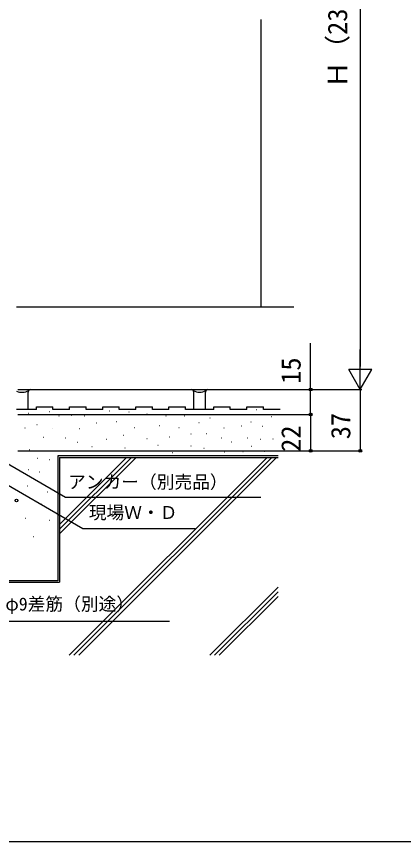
# Model space of a CAD drawing. Units: millimetres, scale not verified. Extents: x -700 to 700, y -1043 to 1038.
# Drawn here: x -428 to -194.5, y -1043.2 to -544.8 of the extents above; entities that cross this region are included whole.
import ezdxf
from ezdxf.enums import TextEntityAlignment as Align

# ---------------------------------------------------------------- set-up
doc = ezdxf.new("R2010")
doc.units = ezdxf.units.MM
doc.header["$LTSCALE"] = 6
for name, color, linetype in [('0-7_YKK_D', 6, 'Continuous'), ('0-8_YKK_ZWAK', 7, 'Continuous'), ('0-9_YSS_K', 3, 'Continuous'), ('0-A_YSS_KE', 3, 'Continuous')]:
    doc.layers.add(name, color=color, linetype=linetype)
doc.styles.add('ＭＳ ゴシック', font='')
doc.styles.get('ＭＳ ゴシック').set_extended_font_data('MS Gothic')

msp = doc.modelspace()

# ---------------------------------------------------------------- linework, layer by layer
at = {"layer": '0-7_YKK_D'}
for p, q in [((-220.544, -334.2), (-220.544, -756.2)), ((-220.544, -770.2), (-220.544, -745.951)), ((-220.544, -770.2), (-227.544, -758.076)), ((-213.544, -758.076), (-227.544, -758.076)), ((-220.544, -770.2), (-213.544, -758.076)), ((-427.3, -770.2), (-219.544, -770.2)), ((-427.3, -770.2), (-219.544, -770.2)), ((-427.3, -770.2), (-249.544, -770.2)), ((-220.544, -770.2), (-220.544, -807.2)), ((-427.3, -785.2), (-249.544, -785.2)), ((-427.3, -785.2), (-249.544, -785.2)), ((-250.544, -785.2), (-250.544, -807.2)), ((-427.299, -807.2), (-219.544, -807.2)), ((-427.299, -807.2), (-249.544, -807.2))]:
    msp.add_line(p, q, dxfattribs=at)
for points in [[(-250.544, -785.2), (-250.544, -770.2), (-250.544, -742.164)], [(-443.877, -808.971), (-440.933, -810.671), (-398.442, -835.203), (-280.557, -835.203)], [(-449.999, -818.22), (-447.055, -819.92), (-387.946, -854.047), (-320.187, -854.047)], [(-456.246, -896.605), (-453.301, -898.305), (-432.738, -910.178), (-335.712, -910.178)]]:
    msp.add_lwpolyline(points, dxfattribs=at)
for centre in [(-250.544, -770.2), (-250.544, -785.2), (-250.544, -785.2), (-250.544, -807.2), (-220.544, -807.2), (-428, -837.2)]:
    msp.add_circle(centre, 0.85, dxfattribs=at)
at = {"layer": '0-8_YKK_ZWAK'}
msp.add_lwpolyline([(-700, -1043.2), (700, -1043.2), (700, 996.8)], dxfattribs=at)
at = {"layer": '0-9_YSS_K'}
for p, q in [((-280.544, -546.7), (-280.544, -720.2)), ((-428, -720.2), (-260.725, -720.2)), ((-416.002, -782.2), (-428, -782.2)), ((-416.002, -780.7), (-406.002, -780.7)), ((-416.002, -782.2), (-416.002, -780.7)), ((-396.002, -780.7), (-386.002, -780.7)), ((-396.002, -782.2), (-396.002, -780.7)), ((-386.002, -782.2), (-386.002, -780.7)), ((-376.002, -782.2), (-386.002, -782.2)), ((-376.002, -780.7), (-366.002, -780.7)), ((-376.002, -782.2), (-376.002, -780.7)), ((-366.002, -782.2), (-366.002, -780.7)), ((-356.002, -782.2), (-366.002, -782.2)), ((-346.002, -782.2), (-346.002, -780.7)), ((-336.002, -782.2), (-346.002, -782.2)), ((-326.002, -782.2), (-326.002, -780.7)), ((-309.002, -782.2), (-326.002, -782.2)), ((-309.002, -780.7), (-299.002, -780.7)), ((-309.002, -782.2), (-309.002, -780.7)), ((-299.002, -782.2), (-299.002, -780.7)), ((-289.002, -782.2), (-299.002, -782.2)), ((-289.002, -780.7), (-279.002, -780.7)), ((-289.002, -782.2), (-289.002, -780.7)), ((-283.351, -782.194), (-283.151, -782.194)), ((-420.858, -784.512), (-420.658, -784.512)), ((-408.309, -783.451), (-408.109, -783.451)), ((-402.495, -786.073), (-402.295, -786.073)), ((-394.88, -785.611), (-394.68, -785.611)), ((-387.265, -786.073), (-387.065, -786.073)), ((-371.832, -783.144), (-371.632, -783.144)), ((-360.267, -783.687), (-360.067, -783.687)), ((-349.419, -784.804), (-349.219, -784.804)), ((-337.996, -786.073), (-337.796, -786.073)), ((-326.573, -786.073), (-326.373, -786.073)), ((-311.343, -787.342), (-311.143, -787.342)), ((-302.115, -785.241), (-301.915, -785.241)), ((-274.434, -786.488), (-274.234, -786.488)), ((-415.675, -791.225), (-415.475, -791.225)), ((-379.65, -790.342), (-379.45, -790.342)), ((-367.608, -789.474), (-367.408, -789.474)), ((-341.804, -791.881), (-341.604, -791.881)), ((-317.958, -790.15), (-317.758, -790.15)), ((-292.214, -792.096), (-292.014, -792.096)), ((-286.596, -789.66), (-286.396, -789.66)), ((-279.722, -792.304), (-279.522, -792.304)), ((-422.98, -793.408), (-422.78, -793.408)), ((-406.187, -793.695), (-405.987, -793.695)), ((-390.073, -793.688), (-389.873, -793.688)), ((-356.756, -793.198), (-356.556, -793.198)), ((-330.123, -793.2), (-329.923, -793.2)), ((-322.764, -796.865), (-322.564, -796.865)), ((-313.54, -796.666), (-313.34, -796.666)), ((-302.834, -793.399), (-302.634, -793.399)), ((-411.783, -799.021), (-411.583, -799.021)), ((-398.419, -799.419), (-398.219, -799.419)), ((-391.217, -802.064), (-391.017, -802.064)), ((-373.925, -800.207), (-373.725, -800.207)), ((-363.489, -797.731), (-363.289, -797.731)), ((-349.419, -799.688), (-349.219, -799.688)), ((-335.727, -798.688), (-335.527, -798.688)), ((-304.4, -799.43), (-304.2, -799.43)), ((-298.307, -801.715), (-298.107, -801.715)), ((-288.711, -799.443), (-288.511, -799.443)), ((-281.043, -800.236), (-280.843, -800.236)), ((-273.376, -799.971), (-273.176, -799.971)), ((-420.341, -806.356), (-420.141, -806.356)), ((-382.457, -804.688), (-382.257, -804.688)), ((-362.543, -805.368), (-362.343, -805.368)), ((-342.693, -803.797), (-342.493, -803.797)), ((-322.766, -804.227), (-322.566, -804.227)), ((-314.965, -805.53), (-314.765, -805.53)), ((-286.331, -804.466), (-286.131, -804.466)), ((-415.478, -811.595), (-415.278, -811.595)), ((-402, -811.2), (-270.181, -811.2)), ((-355.887, -811.2), (-402, -857.312)), ((-358.716, -811.2), (-402, -854.484)), ((-361.544, -811.2), (-402, -851.655)), ((-402, -811.2), (-402, -886.574)), ((-276.691, -811.2), (-396.149, -930.658)), ((-273.863, -811.2), (-393.321, -930.658)), ((-271.034, -811.2), (-390.493, -930.658)), ((-334.028, -808.129), (-333.828, -808.129)), ((-302.496, -807.808), (-302.296, -807.808)), ((-291.355, -807.639), (-291.155, -807.639)), ((-278.4, -807.374), (-278.2, -807.374)), ((-408.116, -812.469), (-407.916, -812.469)), ((-420.677, -818.527), (-420.477, -818.527)), ((-414.228, -819.804), (-414.028, -819.804)), ((-421.564, -828.362), (-421.364, -828.362)), ((-409.338, -832.029), (-409.138, -832.029)), ((-413.006, -839.364), (-412.806, -839.364)), ((-422.786, -847.922), (-422.586, -847.922)), ((-408.116, -849.145), (-407.916, -849.145)), ((-417.896, -858.925), (-417.696, -858.925)), ((-593.044, -886.574), (-402, -886.574)), ((-270.181, -889.542), (-311.297, -930.658)), ((-270.181, -892.371), (-308.468, -930.658)), ((-270.181, -895.199), (-305.64, -930.658))]:
    msp.add_line(p, q, dxfattribs=at)
for points in [[(-396.002, -782.2), (-406.002, -782.2), (-406.002, -780.7)], [(-356.002, -782.2), (-356.002, -780.7), (-346.002, -780.7)], [(-336.002, -782.2), (-336.002, -780.7), (-326.002, -780.7)], [(-269.002, -782.2), (-279.002, -782.2), (-279.002, -780.7)]]:
    msp.add_lwpolyline(points, dxfattribs=at)
for centre, radius, start, end in [((-424.656, -764.18), 7.692, 244.23156, 301.2405), ((-317.502, -764.721), 7.15, 237.58075, 302.41925)]:
    msp.add_arc(centre, radius, start, end, dxfattribs=at)
at = {"layer": '0-A_YSS_KE'}
for p, q in [((-421, -782.2), (-421, -771.7)), ((-419.5, -770.2), (-322.502, -770.2)), ((-321.002, -782.2), (-321.002, -771.7)), ((-314.002, -782.2), (-314.002, -771.7)), ((-312.502, -770.2), (-269.181, -770.2)), ((-270.181, -810.2), (-403, -810.2)), ((-403, -810.2), (-403, -885.658)), ((-403, -885.658), (-593.044, -885.658))]:
    msp.add_line(p, q, dxfattribs=at)
for centre, start, end in [((-419.5, -771.7), 90, 180), ((-322.502, -771.7), 0, 90), ((-312.502, -771.7), 90, 180)]:
    msp.add_arc(centre, 1.5, start, end, dxfattribs=at)

# ---------------------------------------------------------------- texts
at = {"layer": '0-7_YKK_D', "style": 'ＭＳ ゴシック'}
for s, p in [('Ｈ（2330）', (-224.953, -587.973)), ('15', (-253.044, -766.755)), ('37', (-223.044, -800.2)), ('22', (-253.044, -807.836))]:
    msp.add_text(s, height=11.73, rotation=90, dxfattribs=at).set_placement(p, align=Align.BOTTOM_LEFT)
for s, p in [('アンカー（別売品）', (-396.923, -832.276)), ('現場Ｗ・Ｄ', (-384.407, -850.732)), ('φ9差筋（別途）', (-434.735, -906.004))]:
    msp.add_text(s, height=7.845, dxfattribs=at).set_placement(p, align=Align.BOTTOM_LEFT)

doc.saveas('drawing.dxf')
